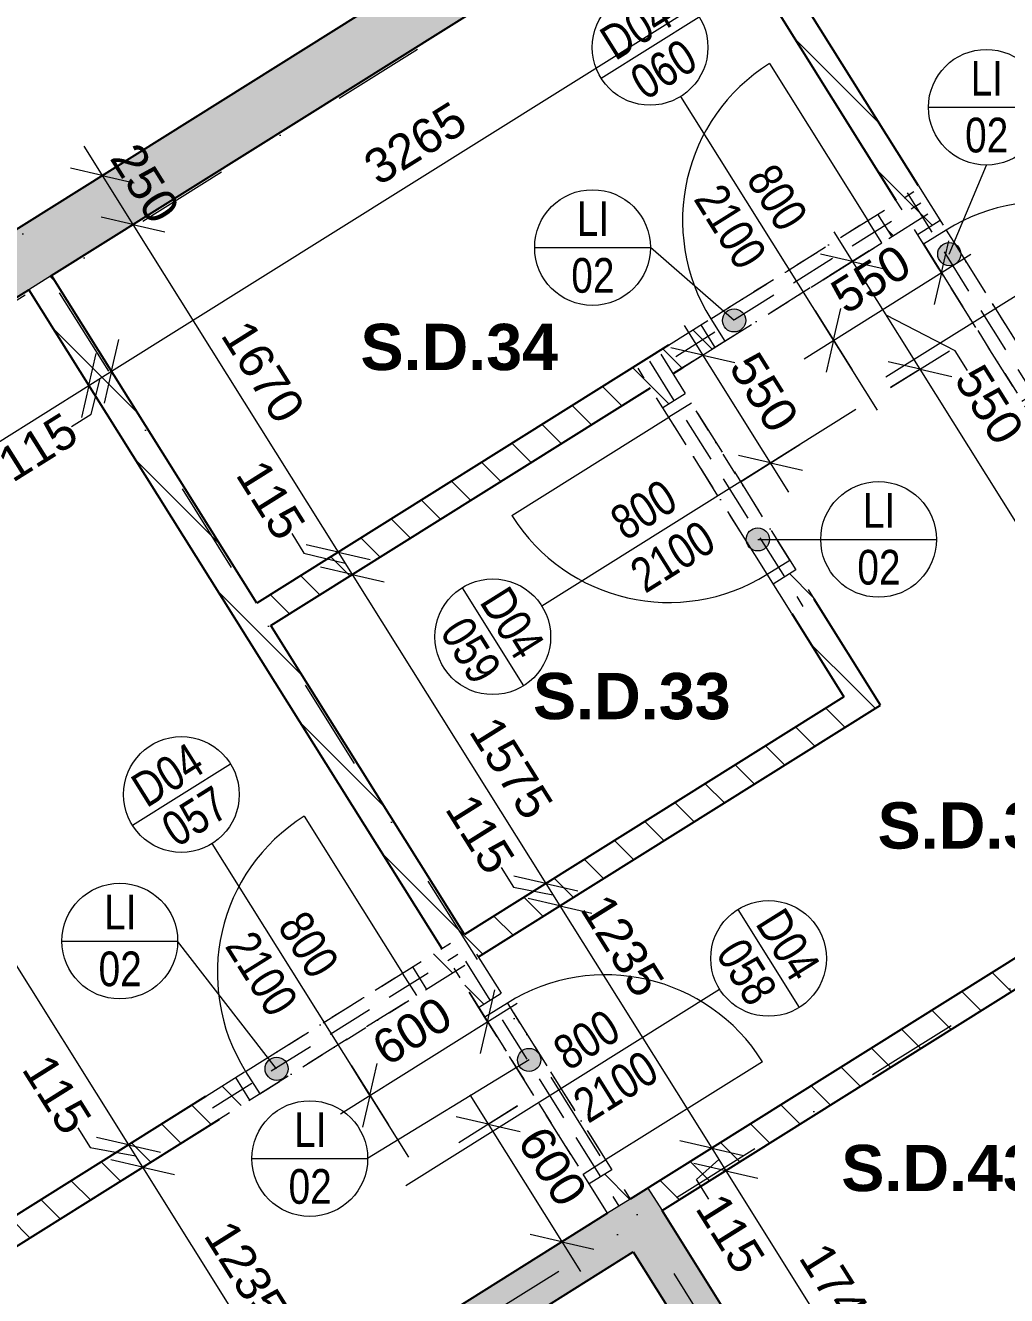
# Model space of a CAD drawing. Header units: millimetres. Extents: x -45523 to 44975, y -3459 to 74573.
# Drawn here: x -22791 to -18552, y 62615 to 68104 of the extents above; entities that cross this region are included whole.
import ezdxf

# ---------------------------------------------------------------- set-up
doc = ezdxf.new("R2010")
doc.units = ezdxf.units.MM
for name, pattern in [('HA_Dash_3mm-S1mm', [300, 200, -100]), ('HA_DashDot_10mm-S3mm', [1000, 400, -300, 0, -300]), ('HA_DashDot_2_2mm-S0_6mm', [220, 100, -60, 0, -60])]:
    doc.linetypes.add(name, pattern=pattern)
for name, color, linetype, lineweight in [('A-____-____-DIMS', 9, 'Continuous', 5), ('A-____-____-DIMS-100', 9, 'Continuous', 5), ('A-AREA-____-IDEN', 9, 'Continuous', 9), ('A-DOOR-____-IDEN', 9, 'Continuous', 9), ('A-DOOR-____-MCUT', 9, 'HA_DashDot_2_2mm-S0_6mm', 9), ('A-DOOR-____-OTLN', 9, 'Continuous', 9), ('A-DOOR-FRAM-MCUT', 9, 'Continuous', 9), ('A-GENM-____-HDLN', 9, 'HA_Dash_3mm-S1mm', 9), ('A-GENM-____-IDEN', 9, 'Continuous', 9), ('A-GENM-____-OTLN', 9, 'Continuous', 9), ('A-WALL-____-MCUT', 9, 'Continuous', 9), ('A-WALL-____-PATT', 9, 'Continuous', 25), ('I-WALL-____-MCUT', 9, 'Continuous', 25), ('S-GRID-____-OTLN', 9, 'Continuous', 5)]:
    doc.layers.add(name, color=color, linetype=linetype, lineweight=lineweight)
doc.styles.add('Arial_2', font='arial.ttf', dxfattribs={"height": 150})
doc.styles.add('Arial_3', font='arial.ttf', dxfattribs={"width": 0.8, "height": 150})
doc.styles.add('Arial_B', font='arialbd.ttf', dxfattribs={"height": 200})
doc.dimstyles.new('Inner_Dimensions', dxfattribs={"dimscale": 304.8, "dimtxt": 153.03891, "dimasz": 0.656168, "dimexe": 0.492126, "dimexo": 0.0625, "dimgap": 0.065617, "dimtad": 1, "dimdec": 0, "dimzin": 0, "dimdsep": 46, "dimtxsty": 'Arial_2', "dimblk1": 'OBLIQUE', "dimblk2": 'OBLIQUE', "dimsah": 1, "dimcen": 0.09, "dimdle": 0.492126, "dimazin": 0, "dimtfac": 1, "dimtdec": 4, "dimtix": 1, "dimtmove": 0, "dimatfit": 3, "dimfxl": 0.492126, "dimfxlon": 1, "dimtvp": 1, "dimtolj": 1, "dimtzin": 0, "dimlwd": 9, "dimlwe": 9, "dimarcsym": 2})
doc.dimstyles.new('Inner_Dimensions_1', dxfattribs={"dimscale": 304.8, "dimtxt": 153.03891, "dimasz": 0.656168, "dimexe": 0.492126, "dimexo": 0.0625, "dimgap": 0.065617, "dimtad": 1, "dimdec": 0, "dimzin": 0, "dimdsep": 46, "dimtxsty": 'Arial_2', "dimblk1": 'OBLIQUE', "dimblk2": 'OBLIQUE', "dimsah": 1, "dimcen": 0.09, "dimdle": 0.492126, "dimazin": 0, "dimtfac": 1, "dimtdec": 4, "dimtix": 1, "dimtmove": 1, "dimatfit": 3, "dimfxl": 0.492126, "dimfxlon": 1, "dimtvp": 1, "dimtolj": 1, "dimtzin": 0, "dimlwd": 9, "dimlwe": 9, "dimarcsym": 2})
doc.dimstyles.new('Inner_Dimensions_2', dxfattribs={"dimscale": 304.8, "dimtxt": 153.03891, "dimasz": 0.656168, "dimexe": 0.492126, "dimexo": 0.0625, "dimgap": 0.065617, "dimtad": 1, "dimdec": 0, "dimzin": 0, "dimdsep": 46, "dimtxsty": 'Arial_2', "dimblk1": 'OBLIQUE', "dimblk2": 'OBLIQUE', "dimsah": 1, "dimcen": 0.09, "dimdle": 0.492126, "dimazin": 0, "dimtfac": 1, "dimtdec": 4, "dimtix": 1, "dimtmove": 2, "dimatfit": 3, "dimfxl": 0.492126, "dimfxlon": 1, "dimtvp": 1, "dimtolj": 1, "dimtzin": 0, "dimlwd": 9, "dimlwe": 9, "dimarcsym": 2})
doc.dimstyles.new('Inner_Dimensions_3', dxfattribs={"dimscale": 304.8, "dimtxt": 153.03891, "dimasz": 0.656168, "dimexe": 0.492126, "dimexo": 0.0625, "dimgap": 0.065617, "dimtad": 1, "dimdec": 0, "dimzin": 0, "dimdsep": 46, "dimtxsty": 'Arial_2', "dimblk1": 'OBLIQUE', "dimblk2": 'OBLIQUE', "dimsah": 1, "dimcen": 0.09, "dimdle": 0.492126, "dimazin": 0, "dimtfac": 1, "dimtdec": 4, "dimtix": 1, "dimtmove": 0, "dimatfit": 3, "dimfxl": 0.492126, "dimfxlon": 1, "dimtvp": 1, "dimtolj": 1, "dimtzin": 0, "dimlwd": 9, "dimlwe": 9, "dimarcsym": 2})
pattern_1 = [(135, (0, 0), (-106.06602, -106.06602), [])]

# ---------------------------------------------------------------- blocks, each defined once
blk = doc.blocks.new('HA_DR_Single_Swing_Solid - In_800x2100_SKLEP-V12-1PP_GARAZ')
at = {"layer": 'A-DOOR-____-MCUT'}
for p, q in [((-400, 57.5), (400, 57.5)), ((-400, -57.5), (400, -57.5))]:
    blk.add_line(p, q, dxfattribs=at)
at = {"layer": 'A-DOOR-____-OTLN', "lineweight": 5}
blk.add_line((400, 857.5), (400, 57.5), dxfattribs=at)
blk.add_arc((400, 57.5), 800, 90, 180, dxfattribs=at)
at = {"layer": 'A-DOOR-FRAM-MCUT'}
for p, q in [((-450, -57.5), (-450, 57.5)), ((-400, 57.5), (-400, -57.5)), ((400, -57.5), (400, 57.5)), ((450, 57.5), (450, -57.5))]:
    blk.add_line(p, q, dxfattribs=at)
blk = doc.blocks.new('HA_DR_Single_Swing_Solid - In_800x2100_SKLEP-V11-1PP_GARAZ')
at = {"layer": 'A-DOOR-____-MCUT'}
for p, q in [((-400, 57.5), (400, 57.5)), ((-400, -57.5), (400, -57.5))]:
    blk.add_line(p, q, dxfattribs=at)
at = {"layer": 'A-DOOR-____-OTLN', "lineweight": 5}
blk.add_line((400, -857.5), (400, -57.5), dxfattribs=at)
blk.add_arc((400, -57.5), 800, 180, 270, dxfattribs=at)
at = {"layer": 'A-DOOR-FRAM-MCUT'}
for p, q in [((-450, 57.5), (-450, -57.5)), ((-400, -57.5), (-400, 57.5)), ((400, 57.5), (400, -57.5)), ((450, -57.5), (450, 57.5))]:
    blk.add_line(p, q, dxfattribs=at)
blk = doc.blocks.new('TB_Porotherm KP11_5_1250mm - TB_Porotherm KP11_5_1250mm-2113159-1PP_GARAZ')
at = {"layer": 'A-GENM-____-HDLN'}
for p, q in [((-625, 57.5), (625, 57.5)), ((-625, 0), (625, 0)), ((625, -57.5), (-625, -57.5))]:
    blk.add_line(p, q, dxfattribs=at)
blk = doc.blocks.new('DIMBLOCK72-1PP_GARAZ')
at = {"layer": 'A-____-____-DIMS-100', "lineweight": 9}
for p, q in [((-22596.3, 66675.3), (-22437, 66421)), ((-22516.6, 66548.2), (-22596.3, 66675.3)), ((-22516.6, 66548.2), (-22485, 66686)), ((-25758.3, 64517.7), (-22516.6, 66548.2)), ((-22516.6, 66548.2), (-22548.3, 66410.3)), ((-25837.9, 64644.9), (-25678.6, 64390.6)), ((-25758.3, 64517.7), (-25837.9, 64644.9)), ((-25758.3, 64517.7), (-25726.6, 64655.6)), ((-25758.3, 64517.7), (-25789.9, 64379.9))]:
    blk.add_line(p, q, dxfattribs=at)
at = {"layer": 'A-____-____-DIMS-100', "color": 0, "lineweight": 9, "insert": (-24447, 65592.5), "char_height": 150, "width": 553.765, "attachment_point": 1, "rotation": 32.0612, "line_spacing_factor": 0.941778, "style": 'Arial_2'}
blk.add_mtext('3825', dxfattribs=at)
blk = doc.blocks.new('_Oblique')
at = {"color": 0, "linetype": 'ByBlock', "lineweight": -2}
blk.add_line((-0.5, -0.5), (0.5, 0.5), dxfattribs=at)
blk = doc.blocks.new('DIMBLOCK73-1PP_GARAZ')
at = {"layer": 'A-____-____-DIMS-100', "lineweight": 9}
for p, q in [((-22498.8, 66736.3), (-22339.6, 66482.1)), ((-22419.2, 66609.2), (-22498.8, 66736.3)), ((-22419.2, 66609.2), (-22387.5, 66747)), ((-22596.3, 66675.3), (-22437, 66421)), ((-22516.6, 66548.2), (-22596.3, 66675.3)), ((-22516.6, 66548.2), (-22485, 66686)), ((-22516.6, 66548.2), (-22419.2, 66609.2)), ((-22419.2, 66609.2), (-22450.8, 66471.4)), ((-22516.6, 66548.2), (-22548.3, 66410.3)), ((-22507.4, 66424.3), (-22467.9, 66578.7)), ((-22592.2, 66371.2), (-22507.4, 66424.3))]:
    blk.add_line(p, q, dxfattribs=at)
at = {"layer": 'A-____-____-DIMS-100', "color": 0, "lineweight": 9, "insert": (-22926.4, 66252.8), "char_height": 150, "width": 415.324, "attachment_point": 1, "rotation": 32.0612, "line_spacing_factor": 0.941778, "style": 'Arial_2'}
blk.add_mtext('115', dxfattribs=at)
blk = doc.blocks.new('DIMBLOCK74-1PP_GARAZ')
at = {"layer": 'A-____-____-DIMS-100', "lineweight": 9}
for p, q in [((-19731.8, 68469.5), (-19572.5, 68215.2)), ((-19652.2, 68342.3), (-19731.8, 68469.5)), ((-19652.2, 68342.3), (-19620.5, 68480.2)), ((-22419.2, 66609.2), (-19652.2, 68342.3)), ((-19652.2, 68342.3), (-19683.8, 68204.5)), ((-22498.8, 66736.3), (-22339.6, 66482.1)), ((-22419.2, 66609.2), (-22498.8, 66736.3)), ((-22419.2, 66609.2), (-22387.5, 66747)), ((-22419.2, 66609.2), (-22450.8, 66471.4))]:
    blk.add_line(p, q, dxfattribs=at)
at = {"layer": 'A-____-____-DIMS-100', "color": 0, "lineweight": 9, "insert": (-21345.2, 67535.3), "char_height": 150, "width": 553.765, "attachment_point": 1, "rotation": 32.0612, "line_spacing_factor": 0.941778, "style": 'Arial_2'}
blk.add_mtext('3265', dxfattribs=at)
blk = doc.blocks.new('DIMBLOCK138-1PP_GARAZ')
at = {"layer": 'A-____-____-DIMS-100', "lineweight": 9}
for p, q in [((-24209, 66241.4), (-22345.9, 63266.7)), ((-24002.3, 66193.9), (-24256.5, 66034.6)), ((-24129.4, 66114.2), (-24002.3, 66193.9)), ((-24129.4, 66114.2), (-24267.3, 66145.9)), ((-24129.4, 66114.2), (-23991.6, 66082.6)), ((-22345.9, 63266.7), (-22483.7, 63298.4)), ((-22218.7, 63346.3), (-22473, 63187.1)), ((-22345.9, 63266.7), (-22218.7, 63346.3)), ((-22345.9, 63266.7), (-22208, 63235))]:
    blk.add_line(p, q, dxfattribs=at)
at = {"layer": 'A-____-____-DIMS-100', "color": 0, "lineweight": 9, "insert": (-23178.1, 65000), "char_height": 150, "width": 553.765, "attachment_point": 1, "rotation": 302.0612, "line_spacing_factor": 0.941778, "style": 'Arial_2'}
blk.add_mtext('3360', dxfattribs=at)
blk = doc.blocks.new('DIMBLOCK139-1PP_GARAZ')
at = {"layer": 'A-____-____-DIMS-100', "lineweight": 9}
for p, q in [((-22564.8, 63339), (-22511.7, 63254.3)), ((-22345.9, 63266.7), (-22483.7, 63298.4)), ((-22218.7, 63346.3), (-22473, 63187.1)), ((-22345.9, 63266.7), (-22218.7, 63346.3)), ((-22511.7, 63254.3), (-22315.3, 63218)), ((-22157.7, 63248.9), (-22411.9, 63089.6)), ((-22345.9, 63266.7), (-22284.8, 63169.2)), ((-22345.9, 63266.7), (-22208, 63235)), ((-22284.8, 63169.2), (-22157.7, 63248.9)), ((-22284.8, 63169.2), (-22422.6, 63200.9)), ((-22284.8, 63169.2), (-22147, 63137.6))]:
    blk.add_line(p, q, dxfattribs=at)
at = {"layer": 'A-____-____-DIMS-100', "color": 0, "lineweight": 9, "insert": (-22683.2, 63673.2), "char_height": 150, "width": 415.324, "attachment_point": 1, "rotation": 302.0612, "line_spacing_factor": 0.941778, "style": 'Arial_2'}
blk.add_mtext('115', dxfattribs=at)
blk = doc.blocks.new('DIMBLOCK140-1PP_GARAZ')
at = {"layer": 'A-____-____-DIMS-100', "lineweight": 9}
for p, q in [((-22157.7, 63248.9), (-22411.9, 63089.6)), ((-22284.8, 63169.2), (-22157.7, 63248.9)), ((-22284.8, 63169.2), (-22422.6, 63200.9)), ((-22284.8, 63169.2), (-21549.6, 61995.5)), ((-22284.8, 63169.2), (-22147, 63137.6)), ((-21502.1, 62202.2), (-21756.4, 62043)), ((-21629.2, 62122.6), (-21502.1, 62202.2)), ((-21629.2, 62122.6), (-21767.1, 62154.3)), ((-21629.2, 62122.6), (-21491.4, 62090.9))]:
    blk.add_line(p, q, dxfattribs=at)
at = {"layer": 'A-____-____-DIMS-100', "color": 0, "lineweight": 9, "insert": (-21897.5, 62955.4), "char_height": 150, "width": 553.765, "attachment_point": 1, "rotation": 302.0612, "line_spacing_factor": 0.941778, "style": 'Arial_2'}
blk.add_mtext('1235', dxfattribs=at)
blk = doc.blocks.new('DIMBLOCK141-1PP_GARAZ')
at = {"layer": 'A-____-____-DIMS-100', "lineweight": 9}
for p, q in [((-22538.8, 67582.5), (-22326.5, 67243.5)), ((-22332, 67535), (-22586.3, 67375.8)), ((-22459.2, 67455.4), (-22332, 67535)), ((-22459.2, 67455.4), (-22597, 67487.1)), ((-22459.2, 67455.4), (-22321.3, 67423.7)), ((-22199.3, 67323.2), (-22453.6, 67163.9)), ((-22326.5, 67243.5), (-22199.3, 67323.2)), ((-22326.5, 67243.5), (-22464.3, 67275.2)), ((-22326.5, 67243.5), (-22188.6, 67211.9))]:
    blk.add_line(p, q, dxfattribs=at)
at = {"layer": 'A-____-____-DIMS-100', "color": 0, "lineweight": 9, "insert": (-22302.7, 67610.1), "char_height": 150, "width": 415.324, "attachment_point": 1, "rotation": 302.0612, "line_spacing_factor": 0.941778, "style": 'Arial_2'}
blk.add_mtext('250', dxfattribs=at)
blk = doc.blocks.new('DIMBLOCK142-1PP_GARAZ')
at = {"layer": 'A-____-____-DIMS-100', "lineweight": 9}
for p, q in [((-22199.3, 67323.2), (-22453.6, 67163.9)), ((-22326.5, 67243.5), (-22199.3, 67323.2)), ((-22326.5, 67243.5), (-22464.3, 67275.2)), ((-22326.5, 67243.5), (-21440, 65828.2)), ((-22326.5, 67243.5), (-22188.6, 67211.9)), ((-21312.9, 65907.9), (-21567.1, 65748.6)), ((-21440, 65828.2), (-21312.9, 65907.9)), ((-21440, 65828.2), (-21577.8, 65859.9)), ((-21440, 65828.2), (-21302.2, 65796.6))]:
    blk.add_line(p, q, dxfattribs=at)
at = {"layer": 'A-____-____-DIMS-100', "color": 0, "lineweight": 9, "insert": (-21823.7, 66845.4), "char_height": 150, "width": 553.765, "attachment_point": 1, "rotation": 302.0612, "line_spacing_factor": 0.941778, "style": 'Arial_2'}
blk.add_mtext('1670', dxfattribs=at)
blk = doc.blocks.new('DIMBLOCK143-1PP_GARAZ')
at = {"layer": 'A-____-____-DIMS-100', "lineweight": 9}
for p, q in [((-21640.7, 65908.2), (-21587.6, 65823.5)), ((-21312.9, 65907.9), (-21567.1, 65748.6)), ((-21440, 65828.2), (-21312.9, 65907.9)), ((-21587.6, 65823.5), (-21409.5, 65779.5)), ((-21440, 65828.2), (-21577.8, 65859.9)), ((-21440, 65828.2), (-21378.9, 65730.8)), ((-21440, 65828.2), (-21302.2, 65796.6)), ((-21251.8, 65810.4), (-21506.1, 65651.1)), ((-21378.9, 65730.8), (-21251.8, 65810.4)), ((-21378.9, 65730.8), (-21516.8, 65762.4)), ((-21378.9, 65730.8), (-21241.1, 65699.1))]:
    blk.add_line(p, q, dxfattribs=at)
at = {"layer": 'A-____-____-DIMS-100', "color": 0, "lineweight": 9, "insert": (-21759.1, 66242.4), "char_height": 150, "width": 415.324, "attachment_point": 1, "rotation": 302.0612, "line_spacing_factor": 0.941778, "style": 'Arial_2'}
blk.add_mtext('115', dxfattribs=at)
blk = doc.blocks.new('DIMBLOCK144-1PP_GARAZ')
at = {"layer": 'A-____-____-DIMS-100', "lineweight": 9}
for p, q in [((-21251.8, 65810.4), (-21506.1, 65651.1)), ((-21378.9, 65730.8), (-21251.8, 65810.4)), ((-21378.9, 65730.8), (-21516.8, 65762.4)), ((-21378.9, 65730.8), (-20542.9, 64396)), ((-21378.9, 65730.8), (-21241.1, 65699.1)), ((-20415.8, 64475.6), (-20670, 64316.4)), ((-20542.9, 64396), (-20415.8, 64475.6)), ((-20542.9, 64396), (-20680.7, 64427.7)), ((-20542.9, 64396), (-20405.1, 64364.3))]:
    blk.add_line(p, q, dxfattribs=at)
at = {"layer": 'A-____-____-DIMS-100', "color": 0, "lineweight": 9, "insert": (-20751.3, 65133.3), "char_height": 150, "width": 553.765, "attachment_point": 1, "rotation": 302.0612, "line_spacing_factor": 0.941778, "style": 'Arial_2'}
blk.add_mtext('1575', dxfattribs=at)
blk = doc.blocks.new('DIMBLOCK145-1PP_GARAZ')
at = {"layer": 'A-____-____-DIMS-100', "lineweight": 9}
for p, q in [((-20736.1, 64464.1), (-20683, 64379.3)), ((-20415.8, 64475.6), (-20670, 64316.4)), ((-20542.9, 64396), (-20415.8, 64475.6)), ((-20542.9, 64396), (-20680.7, 64427.7)), ((-20542.9, 64396), (-20481.8, 64298.5)), ((-20542.9, 64396), (-20405.1, 64364.3)), ((-20683, 64379.3), (-20512.4, 64347.3)), ((-20354.7, 64378.2), (-20609, 64218.9)), ((-20481.8, 64298.5), (-20354.7, 64378.2)), ((-20481.8, 64298.5), (-20619.7, 64330.2)), ((-20481.8, 64298.5), (-20344, 64266.9))]:
    blk.add_line(p, q, dxfattribs=at)
at = {"layer": 'A-____-____-DIMS-100', "color": 0, "lineweight": 9, "insert": (-20854.6, 64798.3), "char_height": 150, "width": 415.324, "attachment_point": 1, "rotation": 302.0612, "line_spacing_factor": 0.941778, "style": 'Arial_2'}
blk.add_mtext('115', dxfattribs=at)
blk = doc.blocks.new('DIMBLOCK146-1PP_GARAZ')
at = {"layer": 'A-____-____-DIMS-100', "lineweight": 9}
for p, q in [((-20354.7, 64378.2), (-20609, 64218.9)), ((-20481.8, 64298.5), (-20354.7, 64378.2)), ((-20481.8, 64298.5), (-20619.7, 64330.2)), ((-20481.8, 64298.5), (-19826.3, 63251.9)), ((-20481.8, 64298.5), (-20344, 64266.9)), ((-19699.2, 63331.5), (-19953.4, 63172.3)), ((-19826.3, 63251.9), (-19699.2, 63331.5)), ((-19826.3, 63251.9), (-19964.1, 63283.6)), ((-19826.3, 63251.9), (-19688.4, 63220.2))]:
    blk.add_line(p, q, dxfattribs=at)
at = {"layer": 'A-____-____-DIMS-100', "color": 0, "lineweight": 9, "insert": (-20270.4, 64365.5), "char_height": 150, "width": 553.765, "attachment_point": 1, "rotation": 302.0612, "line_spacing_factor": 0.941778, "style": 'Arial_2'}
blk.add_mtext('1235', dxfattribs=at)
blk = doc.blocks.new('DIMBLOCK147-1PP_GARAZ')
at = {"layer": 'A-____-____-DIMS-100', "lineweight": 9}
for p, q in [((-19699.2, 63331.5), (-19953.4, 63172.3)), ((-19826.3, 63251.9), (-19699.2, 63331.5)), ((-19826.3, 63251.9), (-19964.1, 63283.6)), ((-19826.3, 63251.9), (-19765.2, 63154.4)), ((-19826.3, 63251.9), (-19688.4, 63220.2)), ((-19765.2, 63154.4), (-19903.1, 63186.1)), ((-19638.1, 63234.1), (-19892.4, 63074.8)), ((-19891.8, 63116.1), (-19795.8, 63203.2)), ((-19765.2, 63154.4), (-19638.1, 63234.1)), ((-19765.2, 63154.4), (-19627.4, 63122.8)), ((-19838.7, 63031.4), (-19891.8, 63116.1))]:
    blk.add_line(p, q, dxfattribs=at)
at = {"layer": 'A-____-____-DIMS-100', "color": 0, "lineweight": 9, "insert": (-19773.5, 63072.2), "char_height": 150, "width": 415.324, "attachment_point": 1, "rotation": 302.0612, "line_spacing_factor": 0.941778, "style": 'Arial_2'}
blk.add_mtext('115', dxfattribs=at)
blk = doc.blocks.new('DIMBLOCK148-1PP_GARAZ')
at = {"layer": 'A-____-____-DIMS-100', "lineweight": 9}
for p, q in [((-19765.2, 63154.4), (-19903.1, 63186.1)), ((-19638.1, 63234.1), (-19892.4, 63074.8)), ((-19765.2, 63154.4), (-19638.1, 63234.1)), ((-19765.2, 63154.4), (-18838.9, 61675.6)), ((-19765.2, 63154.4), (-19627.4, 63122.8)), ((-18838.9, 61675.6), (-18976.8, 61707.2)), ((-18711.8, 61755.2), (-18966.1, 61596)), ((-18838.9, 61675.6), (-18711.8, 61755.2)), ((-18838.9, 61675.6), (-18701.1, 61643.9))]:
    blk.add_line(p, q, dxfattribs=at)
at = {"layer": 'A-____-____-DIMS-100', "color": 0, "lineweight": 9, "insert": (-19326.7, 62858.8), "char_height": 150, "width": 553.765, "attachment_point": 1, "rotation": 302.0612, "line_spacing_factor": 0.941778, "style": 'Arial_2'}
blk.add_mtext('1745', dxfattribs=at)
blk = doc.blocks.new('DIMBLOCK252-1PP_GARAZ')
at = {"layer": 'A-____-____-DIMS-100', "lineweight": 9}
for p, q in [((-20871.4, 63482.3), (-20393.6, 62719.5)), ((-20664.6, 63434.8), (-20918.9, 63275.5)), ((-20791.8, 63355.1), (-20664.6, 63434.8)), ((-20791.8, 63355.1), (-20929.6, 63386.8)), ((-20791.8, 63355.1), (-20653.9, 63323.5)), ((-20346.1, 62926.3), (-20600.4, 62767)), ((-20473.3, 62846.6), (-20346.1, 62926.3)), ((-20473.3, 62846.6), (-20611.1, 62878.3)), ((-20473.3, 62846.6), (-20335.4, 62815))]:
    blk.add_line(p, q, dxfattribs=at)
at = {"layer": 'A-____-____-DIMS-100', "color": 0, "lineweight": 9, "insert": (-20542.4, 63361.5), "char_height": 150, "width": 415.324, "attachment_point": 1, "rotation": 302.0612, "line_spacing_factor": 0.941778, "style": 'Arial_2'}
blk.add_mtext('600', dxfattribs=at)
blk = doc.blocks.new('DIMBLOCK253-1PP_GARAZ')
at = {"layer": 'A-____-____-DIMS-100', "lineweight": 9}
for p, q in [((-18913.1, 67162.4), (-18753.8, 66908.1)), ((-18833.4, 67035.2), (-18913.1, 67162.4)), ((-18833.4, 67035.2), (-18801.8, 67173.1)), ((-19426.7, 66663.7), (-18706.3, 67114.9)), ((-18833.4, 67035.2), (-18865.1, 66897.4)), ((-19379.2, 66870.4), (-19219.9, 66616.2)), ((-19299.5, 66743.3), (-19379.2, 66870.4)), ((-19299.5, 66743.3), (-19267.9, 66881.1)), ((-19299.5, 66743.3), (-19331.2, 66605.4))]:
    blk.add_line(p, q, dxfattribs=at)
at = {"layer": 'A-____-____-DIMS-100', "color": 0, "lineweight": 9, "insert": (-19327.1, 66979.4), "char_height": 150, "width": 415.324, "attachment_point": 1, "rotation": 32.0612, "line_spacing_factor": 0.941778, "style": 'Arial_2'}
blk.add_mtext('550', dxfattribs=at)
blk = doc.blocks.new('DIMBLOCK255-1PP_GARAZ')
at = {"layer": 'A-____-____-DIMS-100', "lineweight": 9}
for p, q in [((-20873.9, 63925.5), (-20714.7, 63671.2)), ((-20794.3, 63798.4), (-20873.9, 63925.5)), ((-20794.3, 63798.4), (-20762.6, 63936.2)), ((-21429.9, 63400.2), (-20667.2, 63878)), ((-20794.3, 63798.4), (-20826, 63660.5)), ((-21382.4, 63607), (-21223.2, 63352.7)), ((-21302.8, 63479.9), (-21382.4, 63607)), ((-21302.8, 63479.9), (-21271.1, 63617.7)), ((-21302.8, 63479.9), (-21334.4, 63342))]:
    blk.add_line(p, q, dxfattribs=at)
at = {"layer": 'A-____-____-DIMS-100', "color": 0, "lineweight": 9, "insert": (-21309.2, 63729.2), "char_height": 150, "width": 415.324, "attachment_point": 1, "rotation": 32.0612, "line_spacing_factor": 0.941778, "style": 'Arial_2'}
blk.add_mtext('600', dxfattribs=at)
blk = doc.blocks.new('HA_TAG_Door_TypeMark_wDimensions - Scale100_Left with Bouble-921058-1PP_GARAZ')
at = {"layer": 'A-DOOR-____-IDEN'}
for p, q in [((-2.5, 13.5), (2.5, 13.5)), ((0, -5), (0, 11))]:
    blk.add_line(p, q, dxfattribs=at)
blk.add_circle((0, 13.5), 2.5, dxfattribs=at)
blk = doc.blocks.new('HA_TAG_Door_TypeMark_wDimensions - Scale100_Right with Bouble-921054-1PP_GARAZ')
at = {"layer": 'A-DOOR-____-IDEN'}
for p, q in [((0, 5), (0, -11)), ((-2.5, -13.5), (2.5, -13.5))]:
    blk.add_line(p, q, dxfattribs=at)
blk.add_circle((0, -13.5), 2.5, dxfattribs=at)
blk = doc.blocks.new('DIMBLOCK470-1PP_GARAZ')
at = {"layer": 'A-____-____-DIMS-100', "lineweight": 9}
for p, q in [((-19053.1, 66538.6), (-18798.9, 66697.8)), ((-18926, 66618.2), (-19063.8, 66649.9)), ((-18926, 66618.2), (-19053.1, 66538.6)), ((-17673.2, 64618.2), (-18926, 66618.2)), ((-18926, 66618.2), (-18788.2, 66586.6)), ((-17800.4, 64538.5), (-17546.1, 64697.8)), ((-17673.2, 64618.2), (-17811.1, 64649.8)), ((-17673.2, 64618.2), (-17800.4, 64538.5)), ((-17673.2, 64618.2), (-17535.4, 64586.5))]:
    blk.add_line(p, q, dxfattribs=at)
at = {"layer": 'A-____-____-DIMS-100', "color": 0, "lineweight": 9, "insert": (-18240.1, 65927.7), "char_height": 150, "width": 553.765, "attachment_point": 1, "rotation": 302.0612, "line_spacing_factor": 0.941778, "style": 'Arial_2'}
blk.add_mtext('2360', dxfattribs=at)
blk = doc.blocks.new('DIMBLOCK471-1PP_GARAZ')
at = {"layer": 'A-____-____-DIMS-100', "lineweight": 9}
for p, q in [((-18926, 66618.2), (-19297.6, 67211.5)), ((-19345.1, 67004.7), (-19090.8, 67164)), ((-19217.9, 67084.3), (-19355.8, 67116)), ((-19217.9, 67084.3), (-19345.1, 67004.7)), ((-19217.9, 67084.3), (-19080.1, 67052.7)), ((-18773.8, 66697.8), (-19072, 66851.3)), ((-19053.1, 66538.6), (-18798.9, 66697.8)), ((-18720.8, 66613), (-18773.8, 66697.8)), ((-18926, 66618.2), (-19063.8, 66649.9)), ((-18926, 66618.2), (-19053.1, 66538.6)), ((-18926, 66618.2), (-18788.2, 66586.6))]:
    blk.add_line(p, q, dxfattribs=at)
at = {"layer": 'A-____-____-DIMS-100', "color": 0, "lineweight": 9, "insert": (-18655.5, 66653.9), "char_height": 150, "width": 415.324, "attachment_point": 1, "rotation": 302.0612, "line_spacing_factor": 0.941778, "style": 'Arial_2'}
blk.add_mtext('550', dxfattribs=at)
blk = doc.blocks.new('DIMBLOCK525-1PP_GARAZ')
at = {"layer": 'A-____-____-DIMS-100', "lineweight": 9}
for p, q in [((-19991.5, 66599.8), (-19737.2, 66759.1)), ((-19492.8, 66086.2), (-19944, 66806.6)), ((-19864.4, 66679.4), (-20002.2, 66711.1)), ((-19864.4, 66679.4), (-19991.5, 66599.8)), ((-19864.4, 66679.4), (-19726.5, 66647.8)), ((-19699.5, 66133.7), (-19445.3, 66292.9)), ((-19572.4, 66213.3), (-19710.2, 66245)), ((-19572.4, 66213.3), (-19699.5, 66133.7)), ((-19572.4, 66213.3), (-19434.6, 66181.7))]:
    blk.add_line(p, q, dxfattribs=at)
at = {"layer": 'A-____-____-DIMS-100', "color": 0, "lineweight": 9, "insert": (-19628.3, 66707), "char_height": 150, "width": 415.324, "attachment_point": 1, "rotation": 302.0612, "line_spacing_factor": 0.941778, "style": 'Arial_2'}
blk.add_mtext('550', dxfattribs=at)
blk = doc.blocks.new('DIMBLOCK543-1PP_GARAZ')
at = {"layer": 'A-____-____-DIMS-100', "lineweight": 9}
for p, q in [((-18483.1, 71251.8), (-18642.3, 71506)), ((-18562.7, 71378.9), (-18531, 71516.7)), ((-18435.6, 71458.5), (-42266.7, 56531.7)), ((-18562.7, 71378.9), (-18594.4, 71241.1)), ((-18562.7, 71378.9), (-18483.1, 71251.8)), ((-42060, 56484.2), (-42219.2, 56738.4)), ((-42139.6, 56611.3), (-42107.9, 56749.1)), ((-42139.6, 56611.3), (-42171.3, 56473.5)), ((-42139.6, 56611.3), (-42060, 56484.2))]:
    blk.add_line(p, q, dxfattribs=at)
at = {"layer": 'A-____-____-DIMS-100', "color": 0, "lineweight": 9, "insert": (-31092.9, 63783.9), "char_height": 150, "width": 692.207, "attachment_point": 1, "rotation": 32.0612, "line_spacing_factor": 0.941778, "style": 'Arial_2'}
blk.add_mtext('27820', dxfattribs=at)
blk = doc.blocks.new('HA_TAG_GM_Products - Generic-588599-1PP_GARAZ')
at = {"layer": 'A-GENM-____-IDEN'}
blk.add_line((-2.5, 0), (2.5, 0), dxfattribs=at)
blk.add_circle((0, 0), 2.5, dxfattribs=at)

msp = doc.modelspace()

# ---------------------------------------------------------------- hatches: boundary and pattern name
at = {"layer": 'A-GENM-____-IDEN'}
h = msp.add_hatch(color=256, dxfattribs=at)
edge = h.paths.add_edge_path()
edge.add_arc((-18799.7, 67115.6), 50, 0, 360)
h = msp.add_hatch(color=256, dxfattribs=at)
edge = h.paths.add_edge_path()
edge.add_arc((-19729.3, 66829.2), 50, 0, 360)
h = msp.add_hatch(color=256, dxfattribs=at)
edge = h.paths.add_edge_path()
edge.add_arc((-19627, 65882.7), 50, 0, 360)
h = msp.add_hatch(color=256, dxfattribs=at)
edge = h.paths.add_edge_path()
edge.add_arc((-20615, 63633.2), 50, 0, 360)
h = msp.add_hatch(color=256, dxfattribs=at)
edge = h.paths.add_edge_path()
edge.add_arc((-21705.7, 63594.9), 50, 0, 360)
at = {"layer": 'A-WALL-____-PATT', "lineweight": 9}
h = msp.add_hatch(color=256, dxfattribs=at)
h.paths.add_polyline_path([(-26187, 64825.5), (-25958.2, 64968.8), (-26090.9, 65180.7), (-26319.7, 65037.3)])
h.paths.add_polyline_path([(-25873.4, 65021.9), (-25047, 65539.5), (-25179.7, 65751.4), (-26006.1, 65233.7), (-25993.9, 65214.3)])
h.paths.add_polyline_path([(-24919.9, 65619.1), (-23924.1, 66242.9), (-24056.8, 66454.7), (-25052.6, 65831), (-25003.3, 65752.3)])
h.paths.add_polyline_path([(-23839.3, 66295.9), (-23013, 66813.5), (-23145.7, 67025.4), (-23972, 66507.8), (-23880.7, 66362)])
h.paths.add_polyline_path([(-22885.9, 66893.1), (-17974.7, 69969.3), (-18107.5, 70181.1), (-23018.6, 67105), (-22890.2, 66900)])
at = {"layer": 'A-WALL-____-PATT', "lineweight": 5}
h = msp.add_hatch(dxfattribs=at)
h.set_pattern_fill('FP_2', color=256, style=0, pattern_type=2)
h.set_pattern_definition(pattern_1)
h.paths.add_polyline_path([(-13722, 58874.6), (-13624.5, 58935.6), (-14542.8, 60401.8), (-14640.3, 60340.7), (-14273.4, 59755)])
h.paths.add_polyline_path([(-15118, 61103.5), (-15020.6, 61164.5), (-15187.8, 61431.5), (-15285.2, 61370.4), (-15156.3, 61164.5)])
h.paths.add_polyline_path([(-15763, 62133.2), (-15665.5, 62194.2), (-16437.9, 63427.3), (-16535.3, 63366.2), (-15774.7, 62151.8)])
h.paths.add_polyline_path([(-17013.1, 64129), (-16915.6, 64190), (-17082.8, 64457), (-17180.3, 64395.9), (-17082.8, 64240.3)])
h.paths.add_polyline_path([(-17658, 65158.7), (-17560.6, 65219.7), (-18362.1, 66499.4), (-18459.6, 66438.4), (-17669.7, 65177.3)])
h.paths.add_polyline_path([(-18937.3, 67201.1), (-18839.9, 67262.1), (-19813.9, 68817.3), (-19911.4, 68756.2), (-18949, 67219.8)])
h = msp.add_hatch(dxfattribs=at)
h.set_pattern_fill('FP_2', color=256, style=0, pattern_type=2)
h.set_pattern_definition(pattern_1)
h.paths.add_polyline_path([(-21730.9, 65510.3), (-19811.3, 66712.6), (-19872.4, 66810.1), (-21791.9, 65607.8), (-21764.3, 65563.7)])
h.paths.add_polyline_path([(-19048.6, 67190.4), (-18963.9, 67243.5), (-19024.9, 67340.9), (-19109.7, 67287.8), (-19091, 67258)])
h = msp.add_hatch(dxfattribs=at)
h.set_pattern_fill('FP_2', color=256, style=0, pattern_type=2)
h.set_pattern_definition(pattern_1)
h.paths.add_polyline_path([(-20275.7, 62970.4), (-20178.2, 63031.4), (-20257.9, 63158.6), (-20355.3, 63097.5)])
h.paths.add_polyline_path([(-20833.1, 63860.3), (-20735.6, 63921.3), (-20833.8, 64078.1), (-20931.3, 64017), (-20844.7, 63878.9)])
h.paths.add_polyline_path([(-20992.3, 64114.5), (-20894.8, 64175.5), (-22678.4, 67023.1), (-22775.9, 66962), (-21126.9, 64329.5)])
h = msp.add_hatch(dxfattribs=at)
h.set_pattern_fill('FP_2', color=256, style=0, pattern_type=2)
h.set_pattern_definition(pattern_1)
h.paths.add_polyline_path([(-19255, 65202.7), (-19157.5, 65263.7), (-19462.7, 65751), (-19560.2, 65690), (-19462.7, 65534.4)])
h.paths.add_polyline_path([(-20037.9, 66452.7), (-19940.5, 66513.8), (-19993.6, 66598.5), (-20091, 66537.5), (-20076.2, 66513.8)])
h = msp.add_hatch(dxfattribs=at)
h.set_pattern_fill('FP_2', color=256, style=0, pattern_type=2)
h.set_pattern_definition(pattern_1)
h.paths.add_polyline_path([(-24172.9, 61986.6), (-21821.1, 63459.7), (-21882.2, 63557.1), (-24233.9, 62084.1), (-24207.7, 62042.2)])
h.paths.add_polyline_path([(-21058.4, 63937.4), (-19096.5, 65166.3), (-19157.5, 65263.7), (-21119.4, 64034.9), (-21100.8, 64005.1)])
h = msp.add_hatch(dxfattribs=at)
h.set_pattern_fill('FP_2', color=256, style=0, pattern_type=2)
h.set_pattern_definition(pattern_1)
h.paths.add_polyline_path([(-20040.8, 62981.8), (-18490, 63953.2), (-18551.1, 64050.6), (-20101.8, 63079.3)])
at = {"layer": 'A-WALL-____-PATT', "lineweight": 9}
msp.add_hatch(color=256, dxfattribs=at).paths.add_polyline_path([(-16576.6, 57074.7), (-16407.1, 57180.8), (-20101.8, 63079.3), (-20271.3, 62973.1), (-16822.8, 57467.7)])
h = msp.add_hatch(color=256, dxfattribs=at)
h.paths.add_polyline_path([(-30419.8, 56380.6), (-28322.1, 57694.5), (-28428.3, 57863.9), (-30526, 56550.1)])
h.paths.add_polyline_path([(-27474.7, 58225.3), (-20165.1, 62803.6), (-20271.3, 62973.1), (-27580.8, 58394.8), (-27564.2, 58368.2)])

# ---------------------------------------------------------------- linework, layer by layer
at = {"layer": 'A-GENM-____-IDEN'}
for p, q in [((-18799.7, 67115.6), (-18639.7, 67500.4)), ((-19729.3, 66829.2), (-20091, 67144.1)), ((-19627, 65882.7), (-19355.2, 65882.7)), ((-21705.7, 63594.9), (-22133.4, 64146.9)), ((-20615, 63633.2), (-21312.6, 63206.6))]:
    msp.add_line(p, q, dxfattribs=at)
for centre in [(-18799.7, 67115.6), (-19729.3, 66829.2), (-19627, 65882.7), (-20615, 63633.2), (-21705.7, 63594.9)]:
    msp.add_circle(centre, 50, dxfattribs=at)
at = {"layer": 'A-WALL-____-MCUT', "lineweight": 25}
for p, q in [((-17895.6, 70313.8), (-23018.6, 67105)), ((-22678.4, 67023.1), (-19911.4, 68756.2)), ((-22885.9, 66893.1), (-22775.9, 66962))]:
    msp.add_line(p, q, dxfattribs=at)
at = {"layer": 'A-WALL-____-MCUT'}
for p, q in [((-22678.4, 67023.1), (-22775.9, 66962)), ((-20101.8, 63079.3), (-20040.8, 62981.8)), ((-20178.2, 63031.4), (-20275.7, 62970.4))]:
    msp.add_line(p, q, dxfattribs=at)
at = {"layer": 'I-WALL-____-MCUT'}
for p, q in [((-18932.8, 67410.5), (-19813.9, 68817.3)), ((-19911.4, 68756.2), (-19030.2, 67349.4)), ((-21791.9, 65607.8), (-22678.4, 67023.1)), ((-22775.9, 66962), (-20992.3, 64114.5)), ((-20012.3, 66722.5), (-21791.9, 65607.8)), ((-19993.6, 66598.5), (-19951.2, 66625)), ((-21730.9, 65510.3), (-20091, 66537.5)), ((-19096.5, 65166.3), (-19383.1, 65623.9)), ((-19480.5, 65562.8), (-19255, 65202.7)), ((-20894.8, 64175.5), (-21730.9, 65510.3)), ((-19255, 65202.7), (-20894.8, 64175.5)), ((-20833.8, 64078.1), (-19096.5, 65166.3)), ((-18453.6, 64111.7), (-20178.2, 63031.4)), ((-20040.8, 62981.8), (-18490, 63953.2)), ((-22013.6, 63474.8), (-24233.9, 62084.1)), ((-24172.9, 61986.6), (-21952.5, 63377.4)), ((-20275.7, 62970.4), (-23517.3, 60940)), ((-19114.4, 61503), (-20040.8, 62981.8)), ((-21682.1, 61853.5), (-20165.1, 62803.6)), ((-20165.1, 62803.6), (-18747.8, 60541))]:
    msp.add_line(p, q, dxfattribs=at)
at = {"layer": 'S-GRID-____-OTLN', "linetype": 'HA_DashDot_10mm-S3mm', "lineweight": 9}
for p, q in [((-42625.2, 54517.5), (-18109.8, 69872.9)), ((-13937, 53048.5), (-23881.4, 68925.2)), ((-40319.9, 50297.5), (-15561.8, 65805))]:
    msp.add_line(p, q, dxfattribs=at)

# ---------------------------------------------------------------- block references
at = {"layer": 'A-DOOR-____-IDEN'}
for name, p, xscale, yscale, zscale, rotation in [('HA_TAG_Door_TypeMark_wDimensions - Scale100_Left with Bouble-921058-1PP_GARAZ', (-19375.8, 66865.1), 99.99999999999991, 99.99999999999991, 99.99999999999991, 32.06124947745565), ('HA_TAG_Door_TypeMark_wDimensions - Scale100_Left with Bouble-921058-1PP_GARAZ', (-18649.7, 66850.3), 99.99999999999993, 99.99999999999993, 99.99999999999993, 302.0612494774556), ('HA_TAG_Door_TypeMark_wDimensions - Scale100_Right with Bouble-921054-1PP_GARAZ', (-19627.9, 66178.6), 99.99999999999993, 99.99999999999993, 99.99999999999993, 302.0612494774554), ('HA_TAG_Door_TypeMark_wDimensions - Scale100_Left with Bouble-921058-1PP_GARAZ', (-21400.7, 63636.2), 99.99999999999993, 99.99999999999993, 99.99999999999993, 32.06124947745564), ('HA_TAG_Door_TypeMark_wDimensions - Scale100_Left with Bouble-921058-1PP_GARAZ', (-20724.5, 63355.2), 99.99999999999993, 99.99999999999993, 99.99999999999993, 302.0612494774556), ('HA_TAG_Door_TypeMark_wDimensions - Scale100_Right with Bouble-921054-1PP_GARAZ', (-17741.9, 63011.7), 99.99999999999993, 99.99999999999993, 99.99999999999993, 302.0612494774556)]:
    msp.add_blockref(name, p, dxfattribs=dict(at, xscale=xscale, yscale=yscale, zscale=zscale, rotation=rotation))
at = {"layer": 'A-DOOR-____-OTLN'}
for name, p, rotation in [('HA_DR_Single_Swing_Solid - In_800x2100_SKLEP-V12-1PP_GARAZ', (-19460.5, 67000.2), 32.06124947745558), ('HA_DR_Single_Swing_Solid - In_800x2100_SKLEP-V12-1PP_GARAZ', (-18649.7, 66850.3), 302.0612494774555), ('HA_DR_Single_Swing_Solid - In_800x2100_SKLEP-V12-1PP_GARAZ', (-19750.3, 66101.9), 122.0612494774555), ('HA_DR_Single_Swing_Solid - In_800x2100_SKLEP-V12-1PP_GARAZ', (-21470.3, 63747.3), 32.06124947745555), ('HA_DR_Single_Swing_Solid - In_800x2100_SKLEP-V12-1PP_GARAZ', (-20545.5, 63509.4), 302.0612494774555), ('HA_DR_Single_Swing_Solid - In_800x2100_SKLEP-V11-1PP_GARAZ', (-17807, 62971), 302.0612494774555)]:
    msp.add_blockref(name, p, dxfattribs=dict(at, rotation=rotation))
at = {"layer": 'A-GENM-____-IDEN', "xscale": 99.99999999999993, "yscale": 99.99999999999993, "zscale": 99.99999999999993}
for p in [(-18639.7, 67750.4), (-20341, 67144.1), (-19105.2, 65882.7), (-22383.4, 64146.9), (-21562.6, 63206.6)]:
    msp.add_blockref('HA_TAG_GM_Products - Generic-588599-1PP_GARAZ', p, dxfattribs=at)
at = {"layer": 'A-GENM-____-OTLN'}
for p, rotation in [((-19452, 67005.5), 32.06238575571472), ((-18649.7, 66850.3), 302.0623857557148), ((-19763.6, 66123.1), 302.0623857557148), ((-21453.3, 63757.9), 32.06238575571529), ((-20558.7, 63530.6), 302.0623857557148)]:
    msp.add_blockref('TB_Porotherm KP11_5_1250mm - TB_Porotherm KP11_5_1250mm-2113159-1PP_GARAZ', p, dxfattribs=dict(at, rotation=rotation))

# ---------------------------------------------------------------- texts
at = {"layer": 'A-AREA-____-IDEN', "lineweight": 5, "char_height": 200, "width": 1058.227, "attachment_point": 1, "style": 'Arial_B'}
for s, insert in [('S.D.34', (-21343.7, 66814.6)), ('S.D.33', (-20598.4, 65305.8)), ('S.D.32', (-19109.6, 64746.5)), ('S.D.43', (-19266.4, 63266.1))]:
    msp.add_mtext(s, dxfattribs=dict(at, insert=insert))
at = {"layer": 'A-DOOR-____-IDEN', "lineweight": 5, "char_height": 150, "attachment_point": 1, "style": 'Arial_3'}
for s, insert, width, rotation in [('D04', (-20322.5, 68076), 378.396, 32.0612), ('060', (-20192.7, 67904.6), 346.329, 32.0612), ('800', (-19552.9, 67519.1), 346.329, 302.0612), ('2100', (-19780, 67433.1), 461.772, 302.0612), ('800', (-20278.9, 66001.1), 346.329, 32.0612), ('2100', (-20192.9, 65774), 461.772, 32.0612), ('D04', (-20705.2, 65692), 378.396, 302.0612), ('059', (-20876.5, 65562.2), 346.329, 302.0612), ('D04', (-22347.4, 64847.1), 378.396, 32.0612), ('057', (-22217.6, 64675.8), 346.329, 32.0612), ('D04', (-19513.6, 64302), 378.396, 302.0612), ('800', (-21577.8, 64290.3), 346.329, 302.0612), ('2100', (-21804.8, 64204.2), 461.772, 302.0612), ('058', (-19684.9, 64172.2), 346.329, 302.0612), ('800', (-20525.4, 63710.3), 346.329, 32.0612), ('2100', (-20439.4, 63483.2), 461.772, 32.0612)]:
    msp.add_mtext(s, dxfattribs=dict(at, insert=insert, width=width, rotation=rotation))
at = {"layer": 'A-GENM-____-IDEN', "lineweight": 5, "char_height": 150, "attachment_point": 1, "style": 'Arial_3'}
for s, insert, width in [('LI', (-18707.4, 67950.7), 173.164), ('02', (-18731.4, 67705.2), 230.886), ('LI', (-20408.7, 67344.3), 173.164), ('02', (-20432.7, 67098.8), 230.886), ('LI', (-19172.9, 66083), 173.164), ('02', (-19196.9, 65837.5), 230.886), ('LI', (-22451, 64347.2), 173.164), ('02', (-22475, 64101.7), 230.886), ('LI', (-21630.2, 63406.9), 173.164), ('02', (-21654.2, 63161.4), 230.886)]:
    msp.add_mtext(s, dxfattribs=dict(at, insert=insert, width=width))

# ---------------------------------------------------------------- dimensions: what is measured, and where the dimension line sits
at = {"layer": 'A-____-____-DIMS', "lineweight": 9}
for base, p1, p2, angle, dimstyle, override, picture, middle, turn in [((-42139.6, 56611.3), (-18483.1, 71251.8), (-42060, 56484.2), 32.0612, 'Inner_Dimensions_2', {"dimpost": '<>', "dimfxl": 27820}, 'DIMBLOCK543-1PP_GARAZ', (-30746.5, 63882.8), 32.0612), ((-19217.9, 67084.3), (-19053.1, 66538.6), (-19345.1, 67004.7), 302.0612, 'Inner_Dimensions_1', {"dimpost": '<>', "dimfxl": 550}, 'DIMBLOCK471-1PP_GARAZ', (-18630, 66424.8), 302.0612), ((-22419.2, 66609.2), (-22596.3, 66675.3), (-22498.8, 66736.3), 32.0612, 'Inner_Dimensions_1', {"dimpost": '<>', "dimfxl": 115}, 'DIMBLOCK73-1PP_GARAZ', (-22697.3, 66278.3), 32.0612), ((-21378.9, 65730.8), (-21312.9, 65907.9), (-21251.8, 65810.4), 302.0612, 'Inner_Dimensions_1', {"dimpost": '<>', "dimfxl": 115}, 'DIMBLOCK143-1PP_GARAZ', (-21733.7, 66013.4), 302.0612), ((-20542.9, 64396), (-21251.8, 65810.4), (-20415.8, 64475.6), 302.0612, 'Inner_Dimensions_2', {"dimpost": '<>', "dimfxl": 1575.000005}, 'DIMBLOCK144-1PP_GARAZ', (-20689.1, 64845.6), 302.0612), ((-20481.8, 64298.5), (-20415.8, 64475.6), (-20354.7, 64378.2), 302.0612, 'Inner_Dimensions_1', {"dimpost": '<>', "dimfxl": 115}, 'DIMBLOCK145-1PP_GARAZ', (-20829.1, 64569.2), 302.0612), ((-19826.3, 63251.9), (-20354.7, 64378.2), (-19699.2, 63331.5), 302.0612, 'Inner_Dimensions_2', {"dimpost": '<>', "dimfxl": 1235}, 'DIMBLOCK146-1PP_GARAZ', (-20208.2, 64077.8), 302.0612), ((-22284.8, 63169.2), (-22218.7, 63346.3), (-22157.7, 63248.9), 302.0612, 'Inner_Dimensions_1', {"dimpost": '<>', "dimfxl": 115}, 'DIMBLOCK139-1PP_GARAZ', (-22657.8, 63444.2), 302.0612), ((-19765.2, 63154.4), (-19699.2, 63331.5), (-19638.1, 63234.1), 302.0612, 'Inner_Dimensions_1', {"dimpost": '<>', "dimfxl": 115}, 'DIMBLOCK147-1PP_GARAZ', (-19748, 62843.2), 302.0612), ((-18838.9, 61675.6), (-19638.1, 63234.1), (-18711.8, 61755.2), 302.0612, 'Inner_Dimensions_2', {"dimpost": '<>', "dimfxl": 1745}, 'DIMBLOCK148-1PP_GARAZ', (-19264.4, 62571), 302.0612)]:
    dim = msp.add_linear_dim(base=base, p1=p1, p2=p2, angle=angle, dimstyle=dimstyle, override=override, dxfattribs=at)
    dim.commit()
    dim.dimension.update_dxf_attribs({"geometry": picture, "text_midpoint": middle, "dimtype": 160, "text_rotation": turn})
for base, p1, p2, angle, dimstyle, override, picture, middle in [((-19652.2, 68342.3), (-22498.8, 66736.3), (-19731.8, 68469.5), 32.0612, 'Inner_Dimensions', {"dimpost": '<>', "dimfxl": 3265}, 'DIMBLOCK74-1PP_GARAZ', (-21087, 67557.7)), ((-22326.5, 67243.5), (-22332, 67535), (-22199.3, 67323.2), 302.0612, 'Inner_Dimensions', {"dimpost": '<>', "dimfxl": 250}, 'DIMBLOCK141-1PP_GARAZ', (-22311, 67400.7)), ((-21440, 65828.2), (-22199.3, 67323.2), (-21312.9, 65907.9), 302.0612, 'Inner_Dimensions', {"dimpost": '<>', "dimfxl": 1670}, 'DIMBLOCK142-1PP_GARAZ', (-21801.4, 66587.2)), ((-18833.4, 67035.2), (-19379.2, 66870.4), (-18913.1, 67162.4), 32.0612, 'Inner_Dimensions', {"dimpost": '<>', "dimfxl": 550}, 'DIMBLOCK253-1PP_GARAZ', (-19117.8, 66971.1)), ((-19864.4, 66679.4), (-19699.5, 66133.7), (-19991.5, 66599.8), 302.0612, 'Inner_Dimensions_3', {"dimpost": '<>', "dimfxl": 550}, 'DIMBLOCK525-1PP_GARAZ', (-19636.5, 66497.6)), ((-18926, 66618.2), (-17800.4, 64538.5), (-19053.1, 66538.6), 302.0612, 'Inner_Dimensions_3', {"dimpost": '<>', "dimfxl": 2360.000001}, 'DIMBLOCK470-1PP_GARAZ', (-18217.7, 65669.5)), ((-22516.6, 66548.2), (-25837.9, 64644.9), (-22596.3, 66675.3), 32.0612, 'Inner_Dimensions', {"dimpost": '<>', "dimfxl": 3825}, 'DIMBLOCK72-1PP_GARAZ', (-24188.7, 65614.9)), ((-22345.9, 63266.7), (-24002.3, 66193.9), (-22218.7, 63346.3), 302.0612, 'Inner_Dimensions', {"dimpost": '<>', "dimfxl": 3360.000005}, 'DIMBLOCK138-1PP_GARAZ', (-23155.7, 64741.8)), ((-20794.3, 63798.4), (-21382.4, 63607), (-20873.9, 63925.5), 32.0612, 'Inner_Dimensions', {"dimpost": '<>', "dimfxl": 600}, 'DIMBLOCK255-1PP_GARAZ', (-21099.8, 63721)), ((-20473.3, 62846.6), (-20664.6, 63434.8), (-20346.1, 62926.3), 302.0612, 'Inner_Dimensions', {"dimpost": '<>', "dimfxl": 600}, 'DIMBLOCK252-1PP_GARAZ', (-20550.7, 63152.2)), ((-21629.2, 62122.6), (-22157.7, 63248.9), (-21502.1, 62202.2), 302.0612, 'Inner_Dimensions', {"dimpost": '<>', "dimfxl": 1235}, 'DIMBLOCK140-1PP_GARAZ', (-21875.1, 62697.2))]:
    dim = msp.add_linear_dim(base=base, p1=p1, p2=p2, angle=angle, dimstyle=dimstyle, override=override, dxfattribs=at)
    dim.commit()
    dim.dimension.update_dxf_attribs({"geometry": picture, "text_midpoint": middle})

doc.saveas('drawing.dxf')
